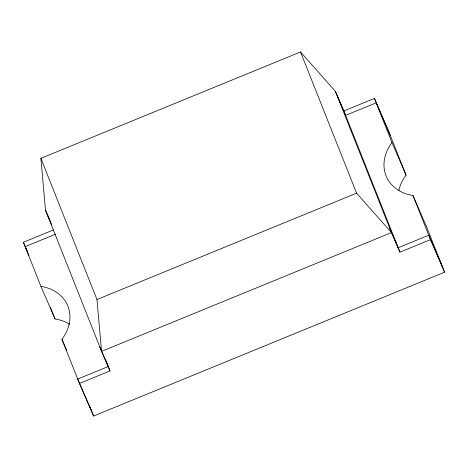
<?xml version="1.0" encoding="UTF-8"?>
<svg xmlns="http://www.w3.org/2000/svg" width="468" height="468" viewBox="0 0 468 468"><rect width="100%" height="100%" fill="white"/><g stroke="black" fill="none" stroke-linecap="round" stroke-linejoin="round"><path stroke-width="0.7" d="M79.455 383.444L110.021 370.925L101.562 351.369L45.507 210.161L40.903 158.33L300.526 51.966L335.416 91.389L343.875 110.939L399.929 252.147L430.496 239.622L444.6 272.212L93.559 416.034L79.455 383.444L61.94 339.318A44.46 35.603 -23.4 0 0 40.915 286.369L23.4 242.243L53.299 229.987M343.875 110.939L374.441 98.42L388.545 131.011L406.06 175.137A44.46 35.603 -23.4 0 0 398.835 190.499M55.721 234.129L25.149 246.654L28.893 255.3M335.416 91.389L391.47 232.59L101.562 351.369L96.958 299.538L356.581 193.167L391.47 232.59L399.929 252.147M390.294 135.422L376.196 102.831L345.63 115.356L337.165 95.8M374.441 98.42L391.962 142.547L406.06 175.137M391.962 142.547A44.46 35.603 -23.4 0 0 412.981 195.495L427.085 228.086L444.6 272.212M442.851 267.801L428.746 235.211L398.18 247.736L389.715 228.179M45.507 210.161L49.456 219.287M50.017 220.592L50.866 222.546M47.256 214.578L51.767 225.003M99.807 346.958L108.272 366.508L77.706 379.033L91.804 411.624M23.4 242.243L27.431 251.55M40.915 286.369L55.019 318.96A44.46 35.603 -23.4 0 1 69.627 324.225M61.94 339.318L66.83 350.626M412.981 195.495L430.496 239.622M300.526 51.966L356.581 193.167M40.903 158.33L96.958 299.538M105.306 359.044L106.113 361.08M106.651 362.437L110.021 370.925M50.48 307.517L55.019 318.96M89.4 405.563L93.559 416.034"/></g></svg>
